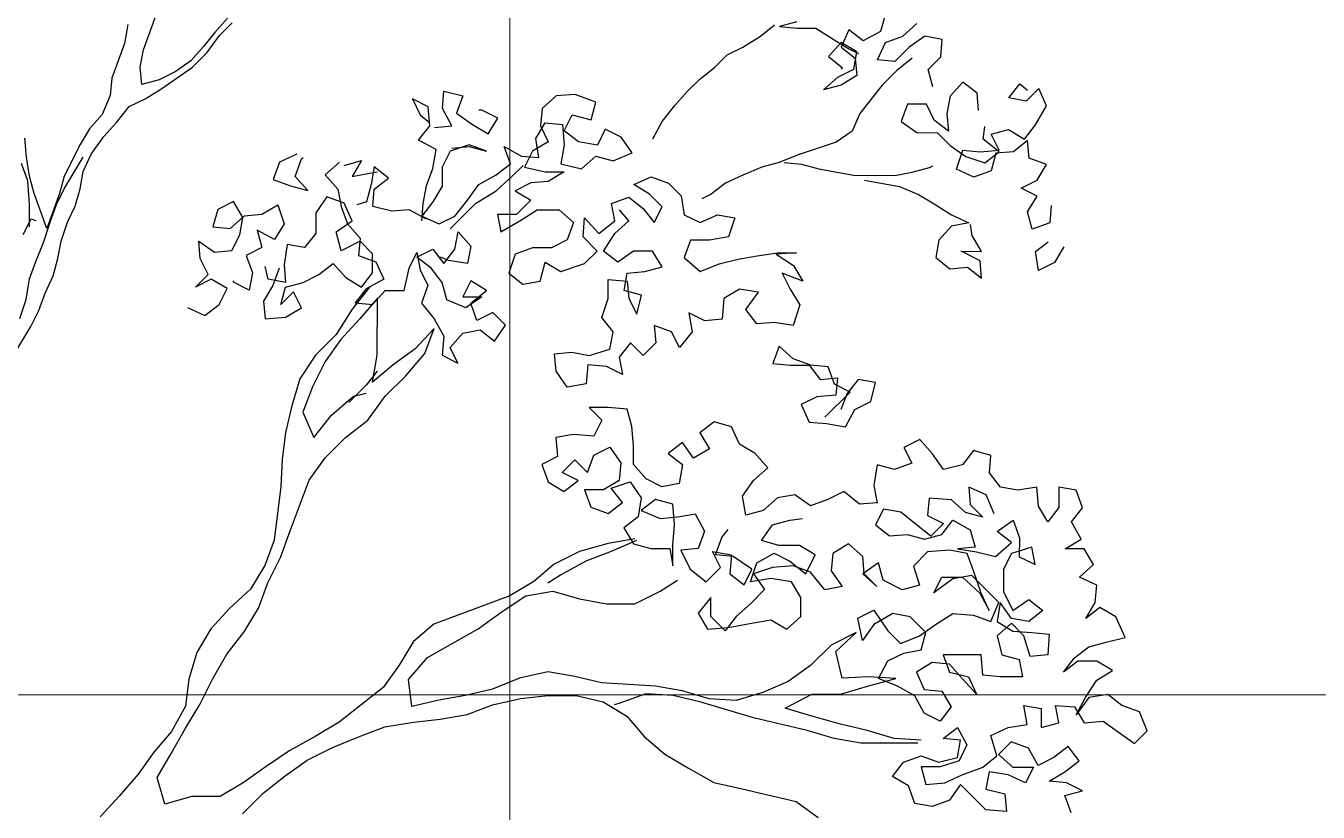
# Model space of a CAD drawing. Header units: millimetres. Extents: x 684983 to 685377, y 990360 to 990509.
# Drawn here: x 685137.536 to 685138.714, y 990435.931 to 990436.648 of the extents above; entities that cross this region are included whole.
import ezdxf

# ---------------------------------------------------------------- set-up
doc = ezdxf.new("R2010")
doc.units = ezdxf.units.MM
doc.layers.add('grid', color=8, linetype='Continuous', lineweight=9)
doc.layers.add('TEAK', color=7, linetype='Continuous')

# ---------------------------------------------------------------- blocks, each defined once
blk = doc.blocks.new('A$C25655A80')
at = {"color": 62}
for p, q in [((0.19178, 1.57732), (0.19949, 1.59846)), ((0.24275, 1.5965), (0.23505, 1.58786)), ((0.64265, 1.59902), (0.63976, 1.58845)), ((0.18218, 1.59271), (0.18025, 1.58118)), ((0.23505, 1.58786), (0.22831, 1.57921)), ((0.23793, 1.58593), (0.24563, 1.59361)), ((0.5667, 1.58563), (0.57535, 1.59235)), ((0.58881, 1.59426), (0.57824, 1.59139)), ((0.57824, 1.59139), (0.58881, 1.59042)), ((0.58881, 1.59042), (0.60035, 1.59041)), ((0.60035, 1.59041), (0.61092, 1.58367)), ((0.62053, 1.58943), (0.61572, 1.57886)), ((0.62918, 1.58269), (0.62053, 1.58943)), ((0.63976, 1.58845), (0.62918, 1.58269)), ((0.65321, 1.58555), (0.66187, 1.59323)), ((0.18025, 1.58118), (0.17254, 1.56004)), ((0.22831, 1.57921), (0.22061, 1.57057)), ((0.23023, 1.57536), (0.23793, 1.58593)), ((0.5465, 1.57411), (0.55612, 1.57891)), ((0.55612, 1.57891), (0.5667, 1.58563)), ((0.61572, 1.58174), (0.60802, 1.57309)), ((0.61092, 1.58367), (0.62052, 1.57789)), ((0.62533, 1.57596), (0.61572, 1.58174)), ((0.61572, 1.57886), (0.62436, 1.57212)), ((0.63782, 1.57114), (0.64264, 1.58171)), ((0.64264, 1.58171), (0.65321, 1.58555)), ((0.65705, 1.57882), (0.64839, 1.57017)), ((0.66667, 1.58554), (0.65705, 1.57882)), ((0.67724, 1.58361), (0.66667, 1.58554)), ((0.67627, 1.57303), (0.67724, 1.58361)), ((0.18985, 1.56675), (0.19178, 1.57732)), ((0.22157, 1.56672), (0.23023, 1.57536)), ((0.5388, 1.56643), (0.5465, 1.57411)), ((0.60802, 1.57309), (0.61667, 1.56636)), ((0.62052, 1.57789), (0.62629, 1.575)), ((0.6234, 1.56539), (0.62533, 1.57596)), ((0.62436, 1.57212), (0.62531, 1.56154)), ((0.64839, 1.57017), (0.63782, 1.57114)), ((0.65897, 1.57209), (0.64935, 1.56441)), ((0.66858, 1.56535), (0.67627, 1.57303)), ((0.1908, 1.55617), (0.18985, 1.56675)), ((0.211, 1.56385), (0.20138, 1.55905)), ((0.20233, 1.55328), (0.22157, 1.56672)), ((0.22061, 1.57057), (0.211, 1.56385)), ((0.53014, 1.55971), (0.5388, 1.56643)), ((0.61378, 1.56059), (0.6234, 1.56539)), ((0.61667, 1.56636), (0.6157, 1.5654)), ((0.64935, 1.56441), (0.64069, 1.55576)), ((0.67145, 1.55477), (0.66858, 1.56535)), ((0.17254, 1.56004), (0.17157, 1.54946)), ((0.20138, 1.55905), (0.1908, 1.55617)), ((0.52245, 1.55202), (0.53014, 1.55971)), ((0.60512, 1.55291), (0.61378, 1.56059)), ((0.6157, 1.55578), (0.60512, 1.55291)), ((0.62531, 1.56154), (0.6157, 1.55578)), ((0.64069, 1.55576), (0.62722, 1.53847)), ((0.68972, 1.55764), (0.68202, 1.54899)), ((0.69836, 1.5509), (0.68972, 1.55764)), ((0.71759, 1.548), (0.72432, 1.55665)), ((0.72432, 1.55665), (0.72913, 1.5528)), ((0.17157, 1.54946), (0.16675, 1.53793)), ((0.1831, 1.54272), (0.19272, 1.54752)), ((0.19272, 1.54752), (0.20233, 1.55328)), ((0.35518, 1.54737), (0.35997, 1.53775)), ((0.36478, 1.54256), (0.35518, 1.54737)), ((0.37343, 1.54159), (0.37441, 1.55216)), ((0.37441, 1.55216), (0.38594, 1.54927)), ((0.38594, 1.54927), (0.38208, 1.53869)), ((0.44266, 1.54921), (0.434, 1.54153)), ((0.45419, 1.55016), (0.44266, 1.54921)), ((0.46668, 1.54535), (0.45419, 1.55016)), ((0.51475, 1.54338), (0.52245, 1.55202)), ((0.68202, 1.54899), (0.68009, 1.53842)), ((0.69932, 1.54033), (0.69836, 1.5509)), ((0.72816, 1.54607), (0.71759, 1.548)), ((0.73586, 1.55375), (0.72816, 1.54607)), ((0.74065, 1.54317), (0.73586, 1.55375)), ((0.1754, 1.53312), (0.1831, 1.54272)), ((0.36573, 1.53102), (0.36478, 1.54256)), ((0.37919, 1.53101), (0.37343, 1.54159)), ((0.39747, 1.5406), (0.39554, 1.54061)), ((0.40708, 1.53579), (0.39747, 1.5406)), ((0.434, 1.54153), (0.43303, 1.53096)), ((0.46379, 1.53477), (0.46668, 1.54535)), ((0.50705, 1.53377), (0.51475, 1.54338)), ((0.65606, 1.54421), (0.65221, 1.53364)), ((0.6676, 1.5442), (0.65606, 1.54421)), ((0.67239, 1.53458), (0.6676, 1.5442)), ((0.73391, 1.53164), (0.74065, 1.54317)), ((0.16675, 1.53793), (0.15905, 1.52929)), ((0.1677, 1.52447), (0.1754, 1.53312)), ((0.35997, 1.53775), (0.36574, 1.53294)), ((0.38208, 1.53869), (0.39169, 1.53196)), ((0.39169, 1.53196), (0.4013, 1.52618)), ((0.4013, 1.52618), (0.40708, 1.53579)), ((0.43014, 1.52327), (0.43591, 1.53288)), ((0.43591, 1.53288), (0.44649, 1.53191)), ((0.44649, 1.53191), (0.44743, 1.51941)), ((0.44744, 1.52806), (0.45226, 1.53767)), ((0.45226, 1.53767), (0.46379, 1.53477)), ((0.50127, 1.5232), (0.50705, 1.53377)), ((0.62722, 1.53847), (0.6224, 1.5279)), ((0.65221, 1.53364), (0.66181, 1.5269)), ((0.68104, 1.52785), (0.67239, 1.53458)), ((0.68009, 1.53842), (0.68104, 1.52785)), ((0.72718, 1.523), (0.73391, 1.53164)), ((0.15905, 1.52929), (0.15328, 1.51968)), ((0.16, 1.5139), (0.1677, 1.52447)), ((0.359, 1.52237), (0.36573, 1.53102)), ((0.36862, 1.53006), (0.37919, 1.53101)), ((0.43303, 1.53096), (0.43782, 1.52134)), ((0.45609, 1.52132), (0.44744, 1.52806)), ((0.47244, 1.529), (0.46762, 1.51939)), ((0.48205, 1.52418), (0.47244, 1.529)), ((0.48877, 1.51456), (0.48205, 1.52418)), ((0.6224, 1.5279), (0.61278, 1.52118)), ((0.66181, 1.5269), (0.67431, 1.52689)), ((0.67431, 1.52689), (0.68199, 1.51919)), ((0.70218, 1.52302), (0.70315, 1.53071)), ((0.70699, 1.5259), (0.71757, 1.52877)), ((0.71179, 1.51628), (0.70699, 1.5259)), ((0.71757, 1.52877), (0.72718, 1.523)), ((0.12059, 1.51202), (0.11963, 1.52355)), ((0.15328, 1.51968), (0.14365, 1.50046)), ((0.36957, 1.5166), (0.359, 1.52237)), ((0.36763, 1.50506), (0.36957, 1.5166)), ((0.38976, 1.51946), (0.37822, 1.51563)), ((0.37918, 1.51755), (0.38976, 1.5185)), ((0.40033, 1.51561), (0.38976, 1.51946)), ((0.38976, 1.5185), (0.40033, 1.51561)), ((0.4109, 1.51848), (0.42147, 1.5127)), ((0.41474, 1.5079), (0.4109, 1.51848)), ((0.43782, 1.52134), (0.42821, 1.51558)), ((0.43205, 1.51173), (0.43014, 1.52327)), ((0.44743, 1.51941), (0.4455, 1.50788)), ((0.46762, 1.51939), (0.45609, 1.52132)), ((0.61278, 1.52118), (0.5897, 1.51351)), ((0.68199, 1.51919), (0.6916, 1.51246)), ((0.68582, 1.50477), (0.68968, 1.5163)), ((0.68968, 1.5163), (0.70025, 1.51533)), ((0.70025, 1.51533), (0.71179, 1.51628)), ((0.71179, 1.51532), (0.70218, 1.52302)), ((0.7291, 1.52204), (0.72044, 1.51531)), ((0.73005, 1.51146), (0.7291, 1.52204)), ((0.12153, 1.4976), (0.1177, 1.50818)), ((0.1225, 1.50048), (0.12059, 1.51202)), ((0.14364, 1.49277), (0.15519, 1.51199)), ((0.15518, 1.50333), (0.16, 1.5139)), ((0.27439, 1.50899), (0.27054, 1.49842)), ((0.28497, 1.51379), (0.27439, 1.50899)), ((0.284, 1.50033), (0.28785, 1.5109)), ((0.28785, 1.5109), (0.28881, 1.51186)), ((0.31092, 1.50896), (0.30226, 1.50128)), ((0.3138, 1.50703), (0.32438, 1.50991)), ((0.32438, 1.50991), (0.3186, 1.5003)), ((0.37822, 1.51563), (0.3734, 1.50602)), ((0.42147, 1.5127), (0.43205, 1.51173)), ((0.42821, 1.51558), (0.42339, 1.50597)), ((0.458, 1.50498), (0.46665, 1.51266)), ((0.46665, 1.51266), (0.47723, 1.50977)), ((0.47723, 1.50977), (0.48877, 1.51456)), ((0.57816, 1.50871), (0.56759, 1.50584)), ((0.5897, 1.51351), (0.57816, 1.50871)), ((0.58105, 1.50871), (0.59162, 1.50774)), ((0.6916, 1.51246), (0.70313, 1.5086)), ((0.70313, 1.5086), (0.71179, 1.51532)), ((0.70987, 1.51436), (0.70697, 1.50379)), ((0.72044, 1.51531), (0.70987, 1.51436)), ((0.74062, 1.5076), (0.73005, 1.51146)), ((0.12537, 1.4899), (0.1225, 1.50048)), ((0.14365, 1.50046), (0.14075, 1.48989)), ((0.15325, 1.49276), (0.15518, 1.50333)), ((0.29168, 1.49167), (0.284, 1.50033)), ((0.30226, 1.50128), (0.30994, 1.49262)), ((0.3186, 1.5003), (0.32918, 1.50221)), ((0.32918, 1.50221), (0.33399, 1.50317)), ((0.33207, 1.50606), (0.33013, 1.49548)), ((0.34071, 1.49932), (0.33207, 1.50606)), ((0.36378, 1.49449), (0.36763, 1.50506)), ((0.3734, 1.50602), (0.37339, 1.49448)), ((0.3955, 1.49542), (0.40608, 1.50118)), ((0.40607, 1.49157), (0.41569, 1.50021)), ((0.40608, 1.50118), (0.41474, 1.5079)), ((0.41569, 1.50021), (0.42243, 1.50693)), ((0.42339, 1.50597), (0.43588, 1.50308)), ((0.43588, 1.50308), (0.44742, 1.50307)), ((0.44742, 1.50307), (0.4378, 1.49731)), ((0.4455, 1.50788), (0.458, 1.50498)), ((0.48971, 1.49534), (0.50029, 1.50013)), ((0.50029, 1.50013), (0.51086, 1.49628)), ((0.55605, 1.50104), (0.54547, 1.49625)), ((0.56759, 1.50584), (0.55605, 1.50104)), ((0.59162, 1.50774), (0.60219, 1.50485)), ((0.60219, 1.50485), (0.62334, 1.50098)), ((0.62334, 1.50098), (0.64833, 1.50096)), ((0.64833, 1.50096), (0.65891, 1.50287)), ((0.65891, 1.50287), (0.66948, 1.50575)), ((0.66948, 1.50575), (0.67141, 1.50671)), ((0.69639, 1.49995), (0.68582, 1.50477)), ((0.70697, 1.50379), (0.69639, 1.49995)), ((0.73484, 1.498), (0.74062, 1.5076)), ((0.12248, 1.48318), (0.12153, 1.4976)), ((0.13882, 1.48316), (0.14364, 1.49277)), ((0.15036, 1.48219), (0.15325, 1.49276)), ((0.27054, 1.49842), (0.28111, 1.49457)), ((0.28111, 1.49457), (0.29168, 1.49167)), ((0.30994, 1.49262), (0.31186, 1.48204)), ((0.33013, 1.49548), (0.32724, 1.48491)), ((0.33108, 1.48202), (0.33205, 1.4926)), ((0.33205, 1.4926), (0.34071, 1.49932)), ((0.36185, 1.48392), (0.36378, 1.49449)), ((0.37339, 1.49448), (0.36762, 1.48488)), ((0.38876, 1.48582), (0.3955, 1.49542)), ((0.42723, 1.49636), (0.41761, 1.49156)), ((0.4378, 1.49731), (0.42723, 1.49636)), ((0.49932, 1.48956), (0.48971, 1.49534)), ((0.51086, 1.49628), (0.51854, 1.48858)), ((0.54547, 1.49625), (0.53681, 1.48953)), ((0.63006, 1.49809), (0.65121, 1.49423)), ((0.65121, 1.49423), (0.66274, 1.48941)), ((0.72523, 1.4932), (0.73484, 1.498)), ((0.73484, 1.48838), (0.72523, 1.4932)), ((0.13304, 1.46875), (0.12537, 1.4899)), ((0.14075, 1.48989), (0.13304, 1.46875)), ((0.24649, 1.48499), (0.23687, 1.48019)), ((0.25225, 1.47537), (0.24649, 1.48499)), ((0.30321, 1.48782), (0.29647, 1.47821)), ((0.31378, 1.48396), (0.30321, 1.48782)), ((0.32724, 1.48491), (0.32147, 1.48299)), ((0.36762, 1.48488), (0.36088, 1.47623)), ((0.38107, 1.47621), (0.38876, 1.48582)), ((0.39357, 1.48389), (0.40607, 1.49157)), ((0.41761, 1.49156), (0.42722, 1.48578)), ((0.42722, 1.48578), (0.41856, 1.47714)), ((0.47624, 1.48381), (0.48682, 1.48765)), ((0.48682, 1.48765), (0.49546, 1.48091)), ((0.507, 1.48186), (0.49932, 1.48956)), ((0.51854, 1.48858), (0.52046, 1.47704)), ((0.53681, 1.48953), (0.53104, 1.48665)), ((0.66274, 1.48941), (0.67235, 1.48363)), ((0.72906, 1.47878), (0.73484, 1.48838)), ((0.12247, 1.46972), (0.12248, 1.48318)), ((0.13497, 1.47259), (0.13882, 1.48316)), ((0.14554, 1.47258), (0.15036, 1.48219)), ((0.23687, 1.48019), (0.23398, 1.46962)), ((0.25321, 1.47633), (0.26379, 1.47728)), ((0.26379, 1.47728), (0.27341, 1.48304)), ((0.27341, 1.48304), (0.27724, 1.4715)), ((0.29647, 1.47821), (0.29646, 1.46571)), ((0.31186, 1.48204), (0.31569, 1.47146)), ((0.31858, 1.47338), (0.31378, 1.48396)), ((0.34262, 1.47913), (0.33108, 1.48202)), ((0.35319, 1.48008), (0.34262, 1.47913)), ((0.36376, 1.4743), (0.35319, 1.48008)), ((0.36088, 1.47335), (0.36185, 1.48392)), ((0.37817, 1.46852), (0.39357, 1.48389)), ((0.40702, 1.47715), (0.40893, 1.46657)), ((0.41856, 1.47714), (0.40702, 1.47715)), ((0.42048, 1.47329), (0.43106, 1.48001)), ((0.43106, 1.48001), (0.44451, 1.48)), ((0.44451, 1.48), (0.45316, 1.4723)), ((0.47815, 1.47324), (0.47624, 1.48381)), ((0.48681, 1.47323), (0.48104, 1.47996)), ((0.49546, 1.48091), (0.50219, 1.47226)), ((0.50219, 1.47226), (0.507, 1.48186)), ((0.52046, 1.47704), (0.53006, 1.47223)), ((0.53006, 1.47223), (0.54064, 1.47703)), ((0.54064, 1.47703), (0.55121, 1.47509)), ((0.67235, 1.48363), (0.68292, 1.4769)), ((0.68292, 1.4769), (0.69348, 1.47208)), ((0.73193, 1.4682), (0.72906, 1.47878)), ((0.74348, 1.48261), (0.74251, 1.47204)), ((0.11862, 1.46492), (0.12344, 1.47452)), ((0.12344, 1.47452), (0.12632, 1.47356)), ((0.13111, 1.4601), (0.13497, 1.47259)), ((0.14169, 1.46105), (0.14554, 1.47258)), ((0.23398, 1.46962), (0.24455, 1.46865)), ((0.24455, 1.46865), (0.25321, 1.47633)), ((0.25032, 1.4648), (0.25225, 1.47537)), ((0.27724, 1.4715), (0.27146, 1.46189)), ((0.30896, 1.46666), (0.31858, 1.47338)), ((0.31569, 1.47146), (0.32338, 1.46281)), ((0.36088, 1.47623), (0.37145, 1.47141)), ((0.37145, 1.47141), (0.38107, 1.47621)), ((0.40893, 1.46657), (0.42048, 1.47329)), ((0.45316, 1.4723), (0.4493, 1.46173)), ((0.45892, 1.46364), (0.45989, 1.47518)), ((0.45989, 1.47518), (0.46853, 1.46556)), ((0.46853, 1.46556), (0.47815, 1.47324)), ((0.47815, 1.46555), (0.48681, 1.47323)), ((0.55121, 1.47509), (0.54736, 1.46356)), ((0.68291, 1.47017), (0.67521, 1.46152)), ((0.69348, 1.47208), (0.68291, 1.47017)), ((0.6954, 1.46439), (0.69445, 1.47112)), ((0.74251, 1.47204), (0.73193, 1.4682)), ((0.13976, 1.45048), (0.14169, 1.46105)), ((0.22532, 1.46097), (0.23493, 1.45423)), ((0.22627, 1.4504), (0.22532, 1.46097)), ((0.2455, 1.45519), (0.25032, 1.4648)), ((0.26089, 1.46767), (0.26377, 1.45709)), ((0.27146, 1.46189), (0.26089, 1.46767)), ((0.29646, 1.46571), (0.28972, 1.45707)), ((0.31183, 1.45513), (0.30896, 1.46666)), ((0.32337, 1.46088), (0.31183, 1.45513)), ((0.32338, 1.46281), (0.3224, 1.45223)), ((0.33106, 1.45319), (0.32337, 1.46088)), ((0.38105, 1.45602), (0.38298, 1.4666)), ((0.38298, 1.4666), (0.39066, 1.45794)), ((0.4493, 1.46173), (0.43969, 1.45693)), ((0.46756, 1.45498), (0.45892, 1.46364)), ((0.47141, 1.45498), (0.47815, 1.46555)), ((0.52429, 1.46166), (0.52043, 1.45109)), ((0.53582, 1.46165), (0.52429, 1.46166)), ((0.54736, 1.46356), (0.53582, 1.46165)), ((0.67521, 1.46152), (0.67328, 1.45095)), ((0.70116, 1.45477), (0.6954, 1.46439)), ((0.1263, 1.44857), (0.13111, 1.4601)), ((0.23493, 1.45423), (0.2455, 1.45519)), ((0.26377, 1.45709), (0.25415, 1.45229)), ((0.27915, 1.459), (0.27722, 1.44651)), ((0.28972, 1.45707), (0.27915, 1.459)), ((0.33105, 1.44165), (0.33106, 1.45319)), ((0.35316, 1.44451), (0.35797, 1.45412)), ((0.35797, 1.45124), (0.36759, 1.45604)), ((0.35797, 1.45412), (0.35989, 1.44355)), ((0.36759, 1.45604), (0.37431, 1.44738)), ((0.37431, 1.44738), (0.38105, 1.45602)), ((0.39066, 1.45794), (0.38873, 1.44737)), ((0.41757, 1.45311), (0.41372, 1.44157)), ((0.42815, 1.45694), (0.41757, 1.45311)), ((0.43969, 1.45693), (0.42815, 1.45694)), ((0.45987, 1.4473), (0.46756, 1.45498)), ((0.48005, 1.44824), (0.47141, 1.45498)), ((0.48967, 1.45496), (0.48005, 1.44824)), ((0.50121, 1.45495), (0.48967, 1.45496)), ((0.50697, 1.44533), (0.50121, 1.45495)), ((0.56465, 1.45201), (0.57715, 1.45392)), ((0.58869, 1.45391), (0.57619, 1.45296)), ((0.57619, 1.45296), (0.58676, 1.44622)), ((0.57715, 1.45392), (0.58869, 1.45391)), ((0.68866, 1.45478), (0.70116, 1.45477)), ((0.70019, 1.449), (0.68866, 1.45478)), ((0.73384, 1.45474), (0.74154, 1.4605)), ((0.73576, 1.4432), (0.73384, 1.45474)), ((0.75115, 1.45761), (0.74537, 1.448)), ((0.12244, 1.438), (0.1263, 1.44857)), ((0.13686, 1.43991), (0.13976, 1.45048)), ((0.23107, 1.44078), (0.22627, 1.4504)), ((0.25415, 1.45229), (0.25799, 1.44172)), ((0.2676, 1.43786), (0.26568, 1.44556)), ((0.27722, 1.44651), (0.27817, 1.43593)), ((0.29836, 1.44072), (0.30702, 1.44744)), ((0.30702, 1.44744), (0.3147, 1.43878)), ((0.3224, 1.45223), (0.33297, 1.44838)), ((0.33297, 1.44838), (0.33777, 1.4378)), ((0.36662, 1.4445), (0.35797, 1.45124)), ((0.3772, 1.4493), (0.37239, 1.45123)), ((0.38873, 1.44737), (0.3772, 1.4493)), ((0.43294, 1.43675), (0.43583, 1.44828)), ((0.43583, 1.44828), (0.44544, 1.44251)), ((0.44544, 1.44251), (0.45987, 1.4473)), ((0.49639, 1.44246), (0.50697, 1.44533)), ((0.52043, 1.45109), (0.53004, 1.44243)), ((0.53004, 1.44243), (0.54158, 1.44723)), ((0.54158, 1.44723), (0.55311, 1.4501)), ((0.55311, 1.4501), (0.56465, 1.45201)), ((0.58676, 1.44622), (0.59252, 1.4366)), ((0.67328, 1.45095), (0.68192, 1.44421)), ((0.68192, 1.44421), (0.6925, 1.44516)), ((0.6925, 1.44516), (0.70114, 1.43843)), ((0.70114, 1.43843), (0.70019, 1.449)), ((0.74537, 1.448), (0.73576, 1.4432)), ((0.12051, 1.4255), (0.12244, 1.438)), ((0.13205, 1.42934), (0.13686, 1.43991)), ((0.22337, 1.4331), (0.23107, 1.44078)), ((0.23299, 1.43789), (0.22337, 1.4331)), ((0.2426, 1.43212), (0.23299, 1.43789)), ((0.25799, 1.44172), (0.25606, 1.43114)), ((0.27817, 1.43593), (0.2676, 1.43786)), ((0.27433, 1.44459), (0.27048, 1.43402)), ((0.28874, 1.43592), (0.29836, 1.44072)), ((0.3147, 1.43878), (0.32431, 1.433)), ((0.32431, 1.433), (0.33105, 1.44165)), ((0.33777, 1.4378), (0.32719, 1.43204)), ((0.35026, 1.43106), (0.35316, 1.44451)), ((0.35989, 1.44355), (0.36468, 1.43393)), ((0.37334, 1.43584), (0.36662, 1.4445)), ((0.41372, 1.44157), (0.42236, 1.43484)), ((0.47427, 1.42614), (0.47428, 1.43767)), ((0.47428, 1.43767), (0.48581, 1.4367)), ((0.48388, 1.43094), (0.48582, 1.44151)), ((0.48582, 1.44151), (0.49639, 1.44246)), ((0.58002, 1.44142), (0.58482, 1.4318)), ((0.59252, 1.4366), (0.58002, 1.44142)), ((0.23778, 1.42251), (0.2426, 1.43212)), ((0.24645, 1.43596), (0.24645, 1.43692)), ((0.25606, 1.43114), (0.24645, 1.43596)), ((0.27048, 1.43402), (0.2647, 1.42441)), ((0.27527, 1.42248), (0.27817, 1.43305)), ((0.28297, 1.43016), (0.27527, 1.42248)), ((0.27817, 1.43305), (0.28874, 1.43592)), ((0.28777, 1.42054), (0.28297, 1.43016)), ((0.32719, 1.43204), (0.32046, 1.42339)), ((0.33103, 1.42242), (0.33873, 1.43107)), ((0.33873, 1.43107), (0.35026, 1.43106)), ((0.36468, 1.43393), (0.36083, 1.42336)), ((0.37621, 1.42527), (0.37334, 1.43584)), ((0.39064, 1.43679), (0.38583, 1.42718)), ((0.39063, 1.42333), (0.40025, 1.43101)), ((0.40025, 1.43101), (0.39064, 1.43679)), ((0.42236, 1.43484), (0.43294, 1.43675)), ((0.49446, 1.42804), (0.48388, 1.43094)), ((0.48581, 1.4367), (0.48676, 1.42613)), ((0.55406, 1.43183), (0.54444, 1.42607)), ((0.56559, 1.4299), (0.55406, 1.43183)), ((0.55789, 1.41933), (0.56559, 1.4299)), ((0.58482, 1.4318), (0.59058, 1.42219)), ((0.11665, 1.41397), (0.12051, 1.4255)), ((0.12819, 1.41876), (0.13205, 1.42934)), ((0.22912, 1.41579), (0.23778, 1.42251)), ((0.2647, 1.42441), (0.26565, 1.41383)), ((0.32046, 1.42339), (0.33103, 1.42242)), ((0.33392, 1.42627), (0.32333, 1.41378)), ((0.33388, 1.39166), (0.33392, 1.42627)), ((0.36083, 1.42336), (0.36851, 1.41374)), ((0.38774, 1.42045), (0.37621, 1.42527)), ((0.38583, 1.42718), (0.39736, 1.42717)), ((0.39736, 1.42717), (0.38774, 1.42045)), ((0.39447, 1.41275), (0.39063, 1.42333)), ((0.47041, 1.41461), (0.47427, 1.42614)), ((0.48676, 1.42613), (0.49156, 1.41651)), ((0.49156, 1.41651), (0.49446, 1.42804)), ((0.54444, 1.42607), (0.54347, 1.41358)), ((0.59058, 1.42219), (0.58672, 1.40969)), ((0.12338, 1.40916), (0.12819, 1.41876)), ((0.21855, 1.4206), (0.22912, 1.41579)), ((0.26565, 1.41383), (0.27815, 1.41478)), ((0.27815, 1.41478), (0.28777, 1.42054)), ((0.32333, 1.41378), (0.31178, 1.40129)), ((0.36851, 1.41374), (0.37427, 1.40316)), ((0.40408, 1.41755), (0.39447, 1.41275)), ((0.41177, 1.40985), (0.40408, 1.41755)), ((0.47713, 1.40595), (0.47041, 1.41461)), ((0.52328, 1.41744), (0.5252, 1.4059)), ((0.53289, 1.41263), (0.52328, 1.41744)), ((0.56461, 1.41067), (0.55789, 1.41933)), ((0.10605, 1.38033), (0.12338, 1.40916)), ((0.36851, 1.40797), (0.35696, 1.39548)), ((0.36272, 1.39259), (0.36851, 1.40797)), ((0.38581, 1.40507), (0.39638, 1.40698)), ((0.39638, 1.40698), (0.40503, 1.40025)), ((0.40503, 1.40025), (0.41177, 1.40985)), ((0.4752, 1.39538), (0.47713, 1.40595)), ((0.50213, 1.40977), (0.50308, 1.3992)), ((0.5127, 1.40592), (0.50213, 1.40977)), ((0.5175, 1.3963), (0.5127, 1.40592)), ((0.5252, 1.4059), (0.5175, 1.3963)), ((0.54347, 1.41358), (0.53289, 1.41263)), ((0.57519, 1.41163), (0.56461, 1.41067)), ((0.58672, 1.40969), (0.57519, 1.41163)), ((0.31178, 1.40129), (0.30216, 1.38784)), ((0.37427, 1.40316), (0.3733, 1.39162)), ((0.37811, 1.39643), (0.38581, 1.40507)), ((0.4877, 1.39921), (0.48096, 1.39056)), ((0.49538, 1.39151), (0.4877, 1.39921)), ((0.50308, 1.3992), (0.49538, 1.39151)), ((0.33099, 1.37532), (0.33388, 1.39166)), ((0.35696, 1.39548), (0.34349, 1.38588)), ((0.35118, 1.37915), (0.36272, 1.39259)), ((0.3733, 1.39162), (0.38291, 1.38681)), ((0.38291, 1.38681), (0.37811, 1.39643)), ((0.44155, 1.39252), (0.45213, 1.39347)), ((0.4425, 1.38195), (0.44155, 1.39252)), ((0.45213, 1.39347), (0.4627, 1.39154)), ((0.4627, 1.39154), (0.4752, 1.39538)), ((0.48096, 1.39056), (0.48288, 1.37999)), ((0.57806, 1.3972), (0.57421, 1.38663)), ((0.5867, 1.38951), (0.57806, 1.3972)), ((0.30216, 1.38784), (0.29445, 1.37247)), ((0.34349, 1.38588), (0.33099, 1.37532)), ((0.46173, 1.38577), (0.46076, 1.37424)), ((0.47327, 1.3848), (0.46173, 1.38577)), ((0.48288, 1.37999), (0.47327, 1.3848)), ((0.57421, 1.38663), (0.58478, 1.38566)), ((0.58478, 1.38566), (0.59631, 1.38565)), ((0.59728, 1.38565), (0.5867, 1.38951)), ((0.59631, 1.38565), (0.60304, 1.37699)), ((0.60785, 1.38468), (0.59728, 1.38565)), ((0.61168, 1.3741), (0.60785, 1.38468)), ((0.33388, 1.38205), (0.32714, 1.3734)), ((0.33867, 1.36666), (0.35118, 1.37915)), ((0.44922, 1.37233), (0.4425, 1.38195)), ((0.60304, 1.37699), (0.61361, 1.37795)), ((0.61361, 1.37795), (0.61264, 1.36737)), ((0.62611, 1.37697), (0.61937, 1.36833)), ((0.63668, 1.37504), (0.62611, 1.37697)), ((0.63378, 1.36351), (0.63668, 1.37504)), ((0.29445, 1.37247), (0.28867, 1.35709)), ((0.30597, 1.35516), (0.31944, 1.36668)), ((0.32714, 1.3734), (0.31655, 1.36284)), ((0.31944, 1.36668), (0.32713, 1.36859)), ((0.32808, 1.35225), (0.33867, 1.36666)), ((0.46076, 1.37424), (0.44922, 1.37233)), ((0.61264, 1.36737), (0.6011, 1.36642)), ((0.6059, 1.35392), (0.62129, 1.36929)), ((0.62129, 1.36929), (0.61168, 1.3741)), ((0.61937, 1.36833), (0.61552, 1.35872)), ((0.46267, 1.35982), (0.47035, 1.35212)), ((0.47421, 1.35981), (0.46267, 1.35982)), ((0.48574, 1.35884), (0.47421, 1.35981)), ((0.48861, 1.34826), (0.48574, 1.35884)), ((0.6011, 1.36642), (0.59149, 1.36162)), ((0.59149, 1.36162), (0.59628, 1.35104)), ((0.62417, 1.35871), (0.63378, 1.36351)), ((0.28867, 1.35709), (0.29539, 1.34171)), ((0.29539, 1.34171), (0.30597, 1.35516)), ((0.31461, 1.34169), (0.32808, 1.35225)), ((0.47035, 1.35212), (0.46554, 1.34251)), ((0.5386, 1.3511), (0.52995, 1.34438)), ((0.54918, 1.3482), (0.5386, 1.3511)), ((0.59628, 1.35104), (0.60686, 1.35007)), ((0.61839, 1.34814), (0.62417, 1.35871)), ((0.45304, 1.34349), (0.44247, 1.34157)), ((0.46554, 1.34251), (0.45304, 1.34349)), ((0.48956, 1.33672), (0.48861, 1.34826)), ((0.52995, 1.34438), (0.53571, 1.33476)), ((0.55397, 1.33763), (0.54918, 1.3482)), ((0.60686, 1.35007), (0.61839, 1.34814)), ((0.3021, 1.3292), (0.31461, 1.34169)), ((0.44247, 1.34157), (0.44342, 1.33004)), ((0.46553, 1.33098), (0.47514, 1.33577)), ((0.47514, 1.33577), (0.48186, 1.32616)), ((0.48955, 1.32519), (0.48956, 1.33672)), ((0.51937, 1.33862), (0.51071, 1.3319)), ((0.52609, 1.329), (0.51937, 1.33862)), ((0.56358, 1.33185), (0.55397, 1.33763)), ((0.66356, 1.34041), (0.65395, 1.33561)), ((0.65395, 1.33561), (0.65874, 1.32599)), ((0.67125, 1.33175), (0.66356, 1.34041)), ((0.29248, 1.31575), (0.3021, 1.3292)), ((0.44342, 1.33004), (0.4338, 1.32524)), ((0.44629, 1.32042), (0.45399, 1.3281)), ((0.45399, 1.3281), (0.46167, 1.32041)), ((0.46167, 1.32041), (0.46553, 1.33098)), ((0.51071, 1.3319), (0.51935, 1.32516)), ((0.53571, 1.33476), (0.52609, 1.329)), ((0.57126, 1.32319), (0.56358, 1.33185)), ((0.67797, 1.32213), (0.67125, 1.33175)), ((0.69624, 1.33365), (0.68951, 1.325)), ((0.70681, 1.33076), (0.69624, 1.33365)), ((0.70584, 1.32018), (0.70681, 1.33076)), ((0.4338, 1.32524), (0.43763, 1.31466)), ((0.4559, 1.31561), (0.44629, 1.32042)), ((0.48186, 1.32616), (0.48089, 1.31558)), ((0.49724, 1.31653), (0.48955, 1.32519)), ((0.51935, 1.32516), (0.51742, 1.31363)), ((0.5626, 1.31551), (0.57126, 1.32319)), ((0.63759, 1.32505), (0.63566, 1.31256)), ((0.64817, 1.32216), (0.63759, 1.32505)), ((0.65874, 1.32599), (0.64817, 1.32216)), ((0.68951, 1.325), (0.67797, 1.32213)), ((0.71256, 1.31153), (0.70584, 1.32018)), ((0.28092, 1.285), (0.29248, 1.31575)), ((0.43763, 1.31466), (0.44724, 1.30888)), ((0.44724, 1.30888), (0.4559, 1.31561)), ((0.48089, 1.31558), (0.47128, 1.30982)), ((0.47608, 1.31078), (0.48762, 1.31461)), ((0.48762, 1.31461), (0.49434, 1.305)), ((0.50685, 1.31171), (0.49724, 1.31653)), ((0.51742, 1.31363), (0.50685, 1.31171)), ((0.55587, 1.3059), (0.5626, 1.31551)), ((0.63566, 1.31256), (0.63757, 1.30198)), ((0.45974, 1.30983), (0.46358, 1.29926)), ((0.47128, 1.30982), (0.45974, 1.30983)), ((0.4828, 1.30212), (0.47608, 1.31078)), ((0.49434, 1.305), (0.49241, 1.29346)), ((0.50299, 1.30403), (0.49434, 1.29731)), ((0.51356, 1.30113), (0.50299, 1.30403)), ((0.55778, 1.29436), (0.55587, 1.3059)), ((0.57701, 1.30492), (0.56836, 1.29724)), ((0.58759, 1.30683), (0.57701, 1.30492)), ((0.5972, 1.30009), (0.58759, 1.30683)), ((0.60778, 1.30393), (0.5972, 1.30009)), ((0.61739, 1.30873), (0.60778, 1.30393)), ((0.627, 1.30103), (0.61739, 1.30873)), ((0.6693, 1.30484), (0.66833, 1.29426)), ((0.68276, 1.30386), (0.6693, 1.30484)), ((0.6914, 1.29616), (0.68276, 1.30386)), ((0.69334, 1.31154), (0.69429, 1.30097)), ((0.70391, 1.30673), (0.69334, 1.31154)), ((0.7087, 1.29519), (0.70391, 1.30673)), ((0.72314, 1.30959), (0.71256, 1.31153)), ((0.73467, 1.3115), (0.72314, 1.30959)), ((0.73562, 1.29997), (0.73467, 1.3115)), ((0.74813, 1.31149), (0.74812, 1.299)), ((0.7587, 1.30956), (0.74813, 1.31149)), ((0.76254, 1.29898), (0.7587, 1.30956)), ((0.46358, 1.29926), (0.47415, 1.2954)), ((0.47415, 1.2954), (0.4828, 1.30212)), ((0.49434, 1.29731), (0.50587, 1.29249)), ((0.51451, 1.28864), (0.51356, 1.30113)), ((0.56836, 1.29724), (0.55778, 1.29436)), ((0.63757, 1.30198), (0.627, 1.30103)), ((0.64142, 1.29813), (0.6366, 1.28852)), ((0.65199, 1.2962), (0.64142, 1.29813)), ((0.66159, 1.2885), (0.65199, 1.2962)), ((0.70197, 1.29327), (0.6914, 1.29616)), ((0.69429, 1.30097), (0.70197, 1.29327)), ((0.74138, 1.29035), (0.73562, 1.29997)), ((0.74812, 1.299), (0.74138, 1.29035)), ((0.7558, 1.29034), (0.76254, 1.29898)), ((0.49241, 1.29346), (0.48375, 1.28674)), ((0.50587, 1.29249), (0.51644, 1.29344)), ((0.51354, 1.27614), (0.51451, 1.28864)), ((0.51644, 1.29344), (0.52702, 1.29535)), ((0.52702, 1.29535), (0.53278, 1.28477)), ((0.56738, 1.27897), (0.57412, 1.28858)), ((0.57412, 1.28858), (0.58469, 1.29145)), ((0.58469, 1.29145), (0.59238, 1.29241)), ((0.6366, 1.28852), (0.64525, 1.28179)), ((0.67024, 1.28176), (0.66159, 1.2885)), ((0.66833, 1.29426), (0.67794, 1.28945)), ((0.67794, 1.28945), (0.67024, 1.28176)), ((0.67697, 1.28272), (0.68371, 1.29136)), ((0.68371, 1.29136), (0.69428, 1.28559)), ((0.71062, 1.28461), (0.72024, 1.29133)), ((0.72024, 1.29133), (0.72407, 1.28075)), ((0.76156, 1.27976), (0.7558, 1.29034)), ((0.27513, 1.26867), (0.28092, 1.285)), ((0.48375, 1.28674), (0.48951, 1.27712)), ((0.53278, 1.28477), (0.52892, 1.2742)), ((0.53949, 1.27035), (0.54335, 1.28092)), ((0.54335, 1.28092), (0.5472, 1.28572)), ((0.64525, 1.28179), (0.65582, 1.28274)), ((0.65582, 1.28274), (0.66639, 1.27984)), ((0.66639, 1.27984), (0.67697, 1.28272)), ((0.69428, 1.28559), (0.69715, 1.27501)), ((0.71926, 1.27787), (0.71062, 1.28461)), ((0.72407, 1.28075), (0.72406, 1.26922)), ((0.45682, 1.27235), (0.44143, 1.26467)), ((0.47413, 1.27714), (0.45682, 1.27235)), ((0.47605, 1.27233), (0.46066, 1.26657)), ((0.49047, 1.28001), (0.47413, 1.27714)), ((0.49143, 1.27904), (0.47605, 1.27233)), ((0.48951, 1.27712), (0.50008, 1.27423)), ((0.50008, 1.27423), (0.51162, 1.27422)), ((0.51162, 1.27422), (0.51353, 1.26364)), ((0.51353, 1.26364), (0.51354, 1.27614)), ((0.52892, 1.2742), (0.51835, 1.27325)), ((0.51835, 1.27325), (0.5241, 1.26171)), ((0.57795, 1.27608), (0.56738, 1.27897)), ((0.59045, 1.27607), (0.57795, 1.27608)), ((0.60005, 1.27029), (0.59045, 1.27607)), ((0.62025, 1.277), (0.61063, 1.27124)), ((0.62889, 1.2693), (0.62025, 1.277)), ((0.68177, 1.2731), (0.66831, 1.27215)), ((0.69234, 1.27117), (0.68177, 1.2731)), ((0.69715, 1.27501), (0.68657, 1.27406)), ((0.68657, 1.27406), (0.69811, 1.27212)), ((0.70964, 1.26923), (0.71926, 1.27787)), ((0.73176, 1.27498), (0.71926, 1.27114)), ((0.73367, 1.2644), (0.73176, 1.27498)), ((0.75194, 1.274), (0.76156, 1.27976)), ((0.76348, 1.27399), (0.75194, 1.274)), ((0.76924, 1.26437), (0.76348, 1.27399)), ((0.26743, 1.25329), (0.27513, 1.26867)), ((0.44143, 1.26467), (0.42893, 1.25411)), ((0.46066, 1.26657), (0.44527, 1.25794)), ((0.53757, 1.27227), (0.5491, 1.27034)), ((0.54237, 1.26265), (0.53757, 1.27227)), ((0.55007, 1.26938), (0.53949, 1.27035)), ((0.5491, 1.27034), (0.54813, 1.2588)), ((0.56159, 1.26168), (0.55007, 1.26938)), ((0.56063, 1.25399), (0.56448, 1.26552)), ((0.56448, 1.26552), (0.57506, 1.27128)), ((0.57506, 1.27128), (0.58467, 1.26646)), ((0.58467, 1.26646), (0.59428, 1.25876)), ((0.59428, 1.25876), (0.60005, 1.27029)), ((0.61063, 1.27124), (0.60966, 1.26067)), ((0.6385, 1.26545), (0.62888, 1.25873)), ((0.62984, 1.25873), (0.62889, 1.2693)), ((0.64138, 1.25487), (0.6385, 1.26545)), ((0.66831, 1.27215), (0.65965, 1.26351)), ((0.69618, 1.26059), (0.69234, 1.27117)), ((0.69811, 1.27212), (0.70964, 1.26923)), ((0.71926, 1.27114), (0.71444, 1.26154)), ((0.72406, 1.26922), (0.73367, 1.2644)), ((0.44527, 1.25794), (0.43758, 1.25314)), ((0.5241, 1.26171), (0.53371, 1.25401)), ((0.53371, 1.25401), (0.54237, 1.26265)), ((0.54813, 1.2588), (0.55678, 1.25207)), ((0.55678, 1.25207), (0.56159, 1.26168)), ((0.57409, 1.26263), (0.56255, 1.25879)), ((0.56255, 1.25879), (0.56927, 1.24917)), ((0.58659, 1.26358), (0.57409, 1.26263)), ((0.59716, 1.25972), (0.58659, 1.26358)), ((0.6058, 1.24914), (0.59716, 1.25972)), ((0.60966, 1.26067), (0.61638, 1.25105)), ((0.62888, 1.25873), (0.63753, 1.25103)), ((0.63753, 1.25103), (0.62984, 1.25873)), ((0.65965, 1.26351), (0.66348, 1.25197)), ((0.67213, 1.24715), (0.67695, 1.25676)), ((0.67695, 1.25676), (0.68944, 1.25675)), ((0.69521, 1.25771), (0.68367, 1.2558)), ((0.68944, 1.25675), (0.70001, 1.24713)), ((0.71154, 1.24135), (0.69521, 1.25771)), ((0.70097, 1.24713), (0.69618, 1.26059)), ((0.71444, 1.26154), (0.71443, 1.24808)), ((0.76058, 1.25669), (0.76924, 1.26437)), ((0.77115, 1.25187), (0.76058, 1.25669)), ((0.26165, 1.23792), (0.26743, 1.25329)), ((0.42893, 1.25411), (0.4145, 1.24547)), ((0.50583, 1.24827), (0.51641, 1.25499)), ((0.56927, 1.24917), (0.56061, 1.24053)), ((0.57312, 1.2559), (0.56063, 1.25399)), ((0.58562, 1.25396), (0.57312, 1.2559)), ((0.59138, 1.24434), (0.58562, 1.25396)), ((0.61638, 1.25105), (0.6058, 1.24914)), ((0.65291, 1.24909), (0.64138, 1.25487)), ((0.66348, 1.25197), (0.65291, 1.24909)), ((0.68367, 1.2558), (0.67213, 1.24715)), ((0.77018, 1.2413), (0.77115, 1.25187)), ((0.4145, 1.24547), (0.36834, 1.22821)), ((0.40968, 1.23586), (0.42411, 1.24546)), ((0.42411, 1.24546), (0.44046, 1.24833)), ((0.44046, 1.24833), (0.4568, 1.24351)), ((0.4568, 1.24351), (0.47313, 1.24061)), ((0.49044, 1.24059), (0.50583, 1.24827)), ((0.53658, 1.24439), (0.52889, 1.23479)), ((0.53657, 1.23286), (0.53658, 1.24439)), ((0.59137, 1.23281), (0.59138, 1.24434)), ((0.70001, 1.24713), (0.70577, 1.23655)), ((0.70577, 1.23655), (0.70097, 1.24713)), ((0.70672, 1.22982), (0.71154, 1.24135)), ((0.7125, 1.24135), (0.71057, 1.22982)), ((0.71922, 1.23173), (0.7125, 1.24135)), ((0.71443, 1.24808), (0.72019, 1.23654)), ((0.72019, 1.23654), (0.7298, 1.24326)), ((0.7298, 1.24326), (0.73845, 1.23652)), ((0.7644, 1.23169), (0.77018, 1.2413)), ((0.25298, 1.22351), (0.26165, 1.23792)), ((0.39526, 1.2253), (0.40968, 1.23586)), ((0.47313, 1.24061), (0.49044, 1.24059)), ((0.52889, 1.23479), (0.53464, 1.22517)), ((0.56061, 1.24053), (0.55195, 1.23285)), ((0.62597, 1.23182), (0.63559, 1.23661)), ((0.64713, 1.23468), (0.63558, 1.22796)), ((0.63559, 1.23661), (0.64423, 1.22411)), ((0.6577, 1.23275), (0.64713, 1.23468)), ((0.67307, 1.22793), (0.68365, 1.23465)), ((0.68365, 1.23465), (0.69615, 1.23367)), ((0.69615, 1.23367), (0.70672, 1.22982)), ((0.73845, 1.23652), (0.72979, 1.2298)), ((0.77306, 1.23841), (0.7644, 1.23169)), ((0.78267, 1.23263), (0.77306, 1.23841)), ((0.36834, 1.22821), (0.35584, 1.21764)), ((0.36448, 1.20802), (0.39526, 1.2253)), ((0.53464, 1.22517), (0.54714, 1.22612)), ((0.54522, 1.2242), (0.53657, 1.23286)), ((0.55195, 1.23285), (0.54522, 1.2242)), ((0.54714, 1.22612), (0.56253, 1.22899)), ((0.56253, 1.22899), (0.5731, 1.2309)), ((0.5731, 1.2309), (0.58271, 1.22513)), ((0.58271, 1.22513), (0.59137, 1.23281)), ((0.62885, 1.21836), (0.62597, 1.23182)), ((0.63558, 1.22796), (0.62885, 1.21836)), ((0.6673, 1.22313), (0.6577, 1.23275)), ((0.66345, 1.22121), (0.67307, 1.22793)), ((0.71922, 1.22885), (0.71056, 1.22116)), ((0.71057, 1.22982), (0.72017, 1.22404)), ((0.72979, 1.2298), (0.71922, 1.23173)), ((0.7269, 1.22115), (0.71922, 1.22885)), ((0.78842, 1.22013), (0.78267, 1.23263)), ((0.24239, 1.21006), (0.25298, 1.22351)), ((0.35584, 1.21764), (0.34717, 1.20323)), ((0.625, 1.22317), (0.60962, 1.21549)), ((0.6125, 1.21164), (0.625, 1.22317)), ((0.64423, 1.22411), (0.65191, 1.21641)), ((0.65191, 1.21641), (0.66345, 1.22121)), ((0.66441, 1.21255), (0.6673, 1.22313)), ((0.71056, 1.22116), (0.71343, 1.20963)), ((0.72017, 1.22404), (0.73171, 1.22307)), ((0.73073, 1.20865), (0.7269, 1.22115)), ((0.73171, 1.22307), (0.74228, 1.2221)), ((0.74228, 1.2221), (0.74131, 1.2096)), ((0.77688, 1.21726), (0.78842, 1.22013)), ((0.23373, 1.19468), (0.24239, 1.21006)), ((0.60962, 1.21549), (0.59711, 1.203)), ((0.61633, 1.1953), (0.6125, 1.21164)), ((0.64421, 1.20584), (0.65383, 1.21064)), ((0.65383, 1.21064), (0.66441, 1.21255)), ((0.67786, 1.20966), (0.6817, 1.19908)), ((0.70094, 1.20964), (0.67786, 1.20966)), ((0.70188, 1.19714), (0.70094, 1.20964)), ((0.71343, 1.20963), (0.724, 1.20673)), ((0.74131, 1.2096), (0.73073, 1.20865)), ((0.75765, 1.20766), (0.76631, 1.21438)), ((0.76631, 1.21438), (0.77688, 1.21726)), ((0.34717, 1.20323), (0.33754, 1.18978)), ((0.35293, 1.19458), (0.36448, 1.20802)), ((0.59711, 1.203), (0.58364, 1.1934)), ((0.63844, 1.19528), (0.64421, 1.20584)), ((0.67113, 1.20486), (0.66151, 1.1991)), ((0.6817, 1.20389), (0.67113, 1.20486)), ((0.68939, 1.19523), (0.6817, 1.20389)), ((0.724, 1.20673), (0.72592, 1.19616)), ((0.75091, 1.19902), (0.75765, 1.20766)), ((0.75957, 1.20574), (0.75091, 1.19902)), ((0.77111, 1.20573), (0.75957, 1.20574)), ((0.78071, 1.19995), (0.77111, 1.20573)), ((0.22602, 1.17931), (0.23373, 1.19468)), ((0.35484, 1.17823), (0.35293, 1.19458)), ((0.42022, 1.19548), (0.40387, 1.18876)), ((0.43753, 1.1993), (0.42022, 1.19548)), ((0.45387, 1.19641), (0.43753, 1.1993)), ((0.47021, 1.19255), (0.45387, 1.19641)), ((0.63267, 1.19624), (0.61633, 1.1953)), ((0.6317, 1.19047), (0.64901, 1.19527)), ((0.64901, 1.19527), (0.63267, 1.19624)), ((0.64997, 1.19046), (0.63844, 1.19528)), ((0.66151, 1.1991), (0.66631, 1.18852)), ((0.6817, 1.19908), (0.69323, 1.19619)), ((0.69803, 1.18561), (0.68939, 1.19523)), ((0.69323, 1.19619), (0.69803, 1.18561)), ((0.71246, 1.19617), (0.70188, 1.19714)), ((0.72592, 1.19616), (0.71246, 1.19617)), ((0.76436, 1.18362), (0.7711, 1.19419)), ((0.7711, 1.19419), (0.78071, 1.19995)), ((0.33754, 1.18978), (0.31061, 1.16866)), ((0.40387, 1.18876), (0.38753, 1.18493)), ((0.50289, 1.19059), (0.47021, 1.19255)), ((0.51923, 1.18769), (0.50289, 1.19059)), ((0.53557, 1.18287), (0.51923, 1.18769)), ((0.56825, 1.18669), (0.55191, 1.1819)), ((0.58364, 1.1934), (0.56825, 1.18669)), ((0.61536, 1.18568), (0.6317, 1.19047)), ((0.66054, 1.18468), (0.64997, 1.19046)), ((0.66631, 1.18852), (0.67688, 1.18755)), ((0.67688, 1.18755), (0.68264, 1.17793)), ((0.21736, 1.1649), (0.22602, 1.17931)), ((0.37118, 1.18206), (0.35484, 1.17823)), ((0.38753, 1.18493), (0.37118, 1.18206)), ((0.48077, 1.18004), (0.47789, 1.17908)), ((0.49712, 1.18579), (0.48077, 1.18004)), ((0.51346, 1.18482), (0.49712, 1.18579)), ((0.5298, 1.18096), (0.51346, 1.18482)), ((0.56247, 1.17131), (0.5298, 1.18096)), ((0.55191, 1.1819), (0.53557, 1.18287)), ((0.5817, 1.17706), (0.59805, 1.1857)), ((0.59805, 1.1857), (0.61536, 1.18568)), ((0.6663, 1.1741), (0.66054, 1.18468)), ((0.72686, 1.17885), (0.73743, 1.17692)), ((0.72877, 1.16731), (0.72686, 1.17885)), ((0.74609, 1.17883), (0.75762, 1.17786)), ((0.748, 1.16826), (0.74609, 1.17883)), ((0.75858, 1.17306), (0.76436, 1.18362)), ((0.76628, 1.18362), (0.75858, 1.17306)), ((0.77782, 1.18553), (0.76628, 1.18362)), ((0.78646, 1.1788), (0.77782, 1.18553)), ((0.79703, 1.17494), (0.78646, 1.1788)), ((0.59515, 1.16359), (0.56247, 1.17131)), ((0.59804, 1.17224), (0.5817, 1.17706)), ((0.61534, 1.16742), (0.59804, 1.17224)), ((0.6759, 1.16929), (0.6663, 1.1741)), ((0.68264, 1.17793), (0.6759, 1.16929)), ((0.73743, 1.17692), (0.73742, 1.16538)), ((0.75762, 1.17786), (0.76338, 1.16824)), ((0.80183, 1.1634), (0.79703, 1.17494)), ((0.20869, 1.14953), (0.21736, 1.1649)), ((0.31061, 1.16866), (0.29618, 1.16002)), ((0.61149, 1.15877), (0.59515, 1.16359)), ((0.63168, 1.16356), (0.61534, 1.16742)), ((0.64802, 1.15874), (0.63168, 1.16356)), ((0.67782, 1.15871), (0.68648, 1.16543)), ((0.68648, 1.16543), (0.69223, 1.15485)), ((0.70666, 1.16061), (0.71724, 1.1654)), ((0.71724, 1.1654), (0.72877, 1.16731)), ((0.73742, 1.16538), (0.748, 1.16826)), ((0.76338, 1.16824), (0.77492, 1.1692)), ((0.77492, 1.1692), (0.79413, 1.15572)), ((0.79413, 1.15572), (0.80183, 1.1634)), ((0.29618, 1.16002), (0.28079, 1.15138)), ((0.62783, 1.15587), (0.61149, 1.15877)), ((0.66243, 1.15584), (0.62783, 1.15587)), ((0.66436, 1.15776), (0.64802, 1.15874)), ((0.68839, 1.15774), (0.67782, 1.15871)), ((0.68646, 1.14717), (0.68839, 1.15774)), ((0.69223, 1.15485), (0.68742, 1.14524)), ((0.71049, 1.14811), (0.70666, 1.16061)), ((0.71915, 1.15675), (0.71145, 1.14907)), ((0.72972, 1.15289), (0.71915, 1.15675)), ((0.20003, 1.13511), (0.20869, 1.14953)), ((0.28079, 1.15138), (0.26636, 1.14178)), ((0.65377, 1.14431), (0.66435, 1.14815)), ((0.66435, 1.14815), (0.67492, 1.14429)), ((0.67492, 1.14429), (0.68646, 1.14717)), ((0.70183, 1.14138), (0.71049, 1.14811)), ((0.71145, 1.14907), (0.7201, 1.14137)), ((0.73548, 1.14231), (0.72972, 1.15289)), ((0.7451, 1.14711), (0.73548, 1.14231)), ((0.75376, 1.15383), (0.7451, 1.14711)), ((0.76048, 1.14518), (0.75376, 1.15383)), ((0.26636, 1.14178), (0.2529, 1.13218)), ((0.64703, 1.13567), (0.65377, 1.14431)), ((0.66434, 1.14142), (0.66722, 1.13084)), ((0.67588, 1.14141), (0.66434, 1.14142)), ((0.68742, 1.14524), (0.67588, 1.14141)), ((0.68933, 1.13659), (0.70183, 1.14138)), ((0.7201, 1.14137), (0.7326, 1.14136)), ((0.7326, 1.14136), (0.72778, 1.13175)), ((0.75182, 1.13845), (0.76048, 1.14518)), ((0.20482, 1.11877), (0.20003, 1.13511)), ((0.2529, 1.13218), (0.23847, 1.12354)), ((0.65664, 1.12989), (0.64703, 1.13567)), ((0.66722, 1.13084), (0.67875, 1.13179)), ((0.67875, 1.13179), (0.68933, 1.13659)), ((0.70568, 1.1385), (0.70374, 1.12792)), ((0.71721, 1.13656), (0.70568, 1.1385)), ((0.72778, 1.13175), (0.71721, 1.13656)), ((0.7422, 1.1327), (0.75182, 1.13845)), ((0.75277, 1.13172), (0.7422, 1.1327)), ((0.76238, 1.12691), (0.75277, 1.13172)), ((0.22117, 1.12356), (0.20482, 1.11877)), ((0.23847, 1.12354), (0.22117, 1.12356)), ((0.66048, 1.11931), (0.65664, 1.12989)), ((0.68837, 1.13082), (0.68163, 1.12122)), ((0.70373, 1.11543), (0.68837, 1.13082)), ((0.70374, 1.12792), (0.71528, 1.12503)), ((0.71528, 1.12503), (0.71623, 1.11445)), ((0.75181, 1.12404), (0.76238, 1.12691)), ((0.75564, 1.11346), (0.75181, 1.12404)), ((0.67105, 1.11738), (0.66048, 1.11931)), ((0.68163, 1.12122), (0.67105, 1.11738)), ((0.71623, 1.11445), (0.70373, 1.11543))]:
    blk.add_line(p, q, dxfattribs=at)
for p, q in [((0.32912, 1.433), (0.31853, 1.41955)), ((0.31853, 1.41955), (0.3089, 1.40418)), ((0.3089, 1.40418), (0.29639, 1.39169)), ((0.29639, 1.39169), (0.28677, 1.37728)), ((0.28677, 1.37728), (0.28195, 1.36095)), ((0.28195, 1.36095), (0.27809, 1.34461)), ((0.27809, 1.34461), (0.27615, 1.32827)), ((0.27615, 1.32827), (0.27517, 1.31193)), ((0.27517, 1.31193), (0.2713, 1.27924)), ((0.2713, 1.27924), (0.26551, 1.26387)), ((0.26551, 1.26387), (0.25685, 1.24946)), ((0.25685, 1.24946), (0.24434, 1.23793)), ((0.24434, 1.23793), (0.2328, 1.22545)), ((0.2328, 1.22545), (0.22413, 1.21104)), ((0.22413, 1.21104), (0.21931, 1.1947)), ((0.21931, 1.1947), (0.21737, 1.17836)), ((0.21737, 1.17836), (0.20871, 1.16298)), ((0.38848, 1.17339), (0.40386, 1.17915)), ((0.40386, 1.17915), (0.42117, 1.18298)), ((0.42117, 1.18298), (0.43752, 1.18488)), ((0.43752, 1.18488), (0.45482, 1.18487)), ((0.45482, 1.18487), (0.47116, 1.18101)), ((0.47116, 1.18101), (0.48557, 1.17234)), ((0.35579, 1.16862), (0.37213, 1.17053)), ((0.37213, 1.17053), (0.38848, 1.17339)), ((0.48557, 1.17234), (0.49613, 1.15984)), ((0.20871, 1.16298), (0.19812, 1.1505)), ((0.3231, 1.16), (0.33848, 1.16575)), ((0.33848, 1.16575), (0.35579, 1.16862)), ((0.30675, 1.15328), (0.3231, 1.16)), ((0.49613, 1.15984), (0.50862, 1.14925)), ((0.19812, 1.1505), (0.18849, 1.13705)), ((0.29136, 1.14561), (0.30675, 1.15328)), ((0.50862, 1.14925), (0.52303, 1.14059)), ((0.27789, 1.136), (0.29136, 1.14561)), ((0.52303, 1.14059), (0.5384, 1.13192)), ((0.18849, 1.13705), (0.17695, 1.1236)), ((0.26443, 1.12544), (0.27789, 1.136)), ((0.5384, 1.13192), (0.5557, 1.12806)), ((0.17695, 1.1236), (0.1654, 1.11111)), ((0.25192, 1.11296), (0.26443, 1.12544)), ((0.5557, 1.12806), (0.58838, 1.12034)), ((0.58838, 1.12034), (0.60183, 1.11071))]:
    blk.add_line(p, q)
blk = doc.blocks.new('TR')
blk.add_blockref('A$C25655A80', (0.01921, 0.01485, 1.34531))

msp = doc.modelspace()

# ---------------------------------------------------------------- linework, layer by layer
at = {"layer": 'grid'}
for p, q in [((685137.9771, 990509.1548), (685137.9771, 990377.9235)), ((685221.1591, 990436.0381), (685118.727, 990436.0381))]:
    msp.add_line(p, q, dxfattribs=at)

# ---------------------------------------------------------------- block references
at = {"layer": 'TEAK', "xscale": 1.5, "yscale": 1.5, "zscale": 1.5}
msp.add_blockref('TR', (685137.3265, 990434.238, 99.434), dxfattribs=at)

doc.saveas('drawing.dxf')
